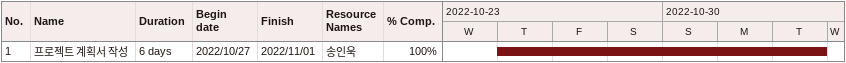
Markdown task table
| ID | Task | Duration | Start | Finish | Resources | % complete |
|---|---|---|---|---|---|---|
| 1 | 프로젝트 계획서 작성 | 6d | 2022-10-27 | 2022-11-01 | 송인욱 | 100 |
